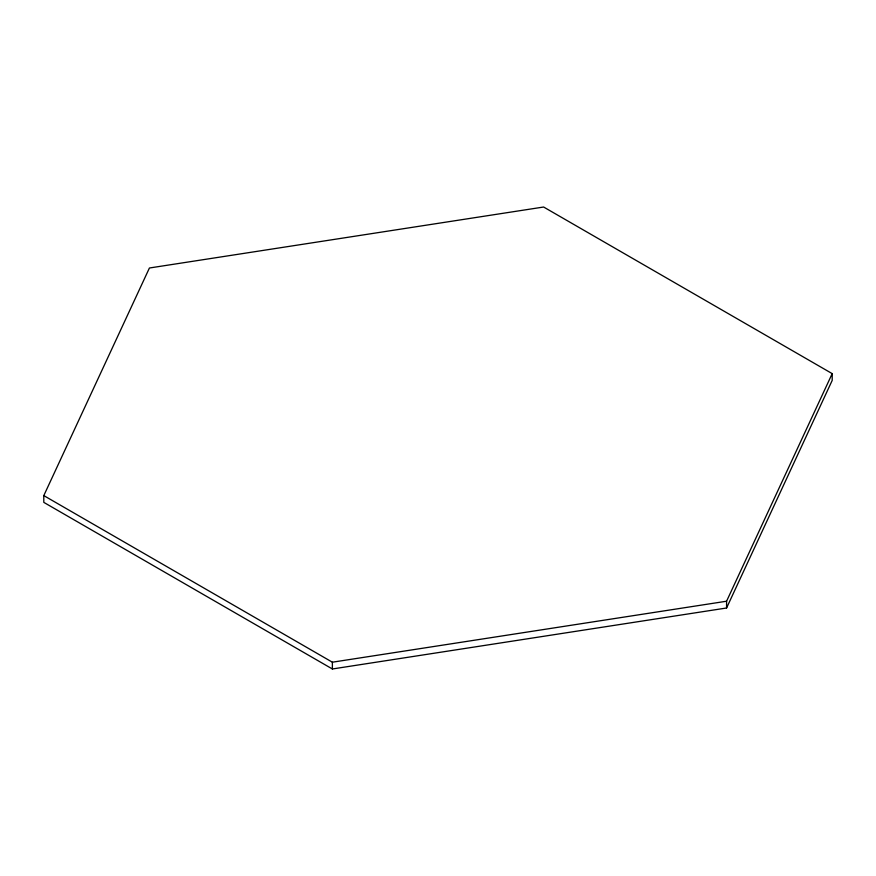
<?xml version="1.0" encoding="UTF-8"?>
<svg xmlns="http://www.w3.org/2000/svg" width="876" height="876" viewBox="0 0 876 876"><rect width="100%" height="100%" fill="white"/><g stroke="black" fill="none" stroke-linecap="round" stroke-linejoin="round"><path stroke-width="1.31" d="M43.8 495.597L149.424 268.001L543.624 207.021L832.2 373.625L832.2 380.403L726.576 607.999L332.376 668.979L43.8 502.375L43.8 495.597L332.376 662.201L726.576 601.221L832.2 373.625M726.576 601.221L726.576 607.999M332.376 662.201L332.376 668.979"/></g></svg>
